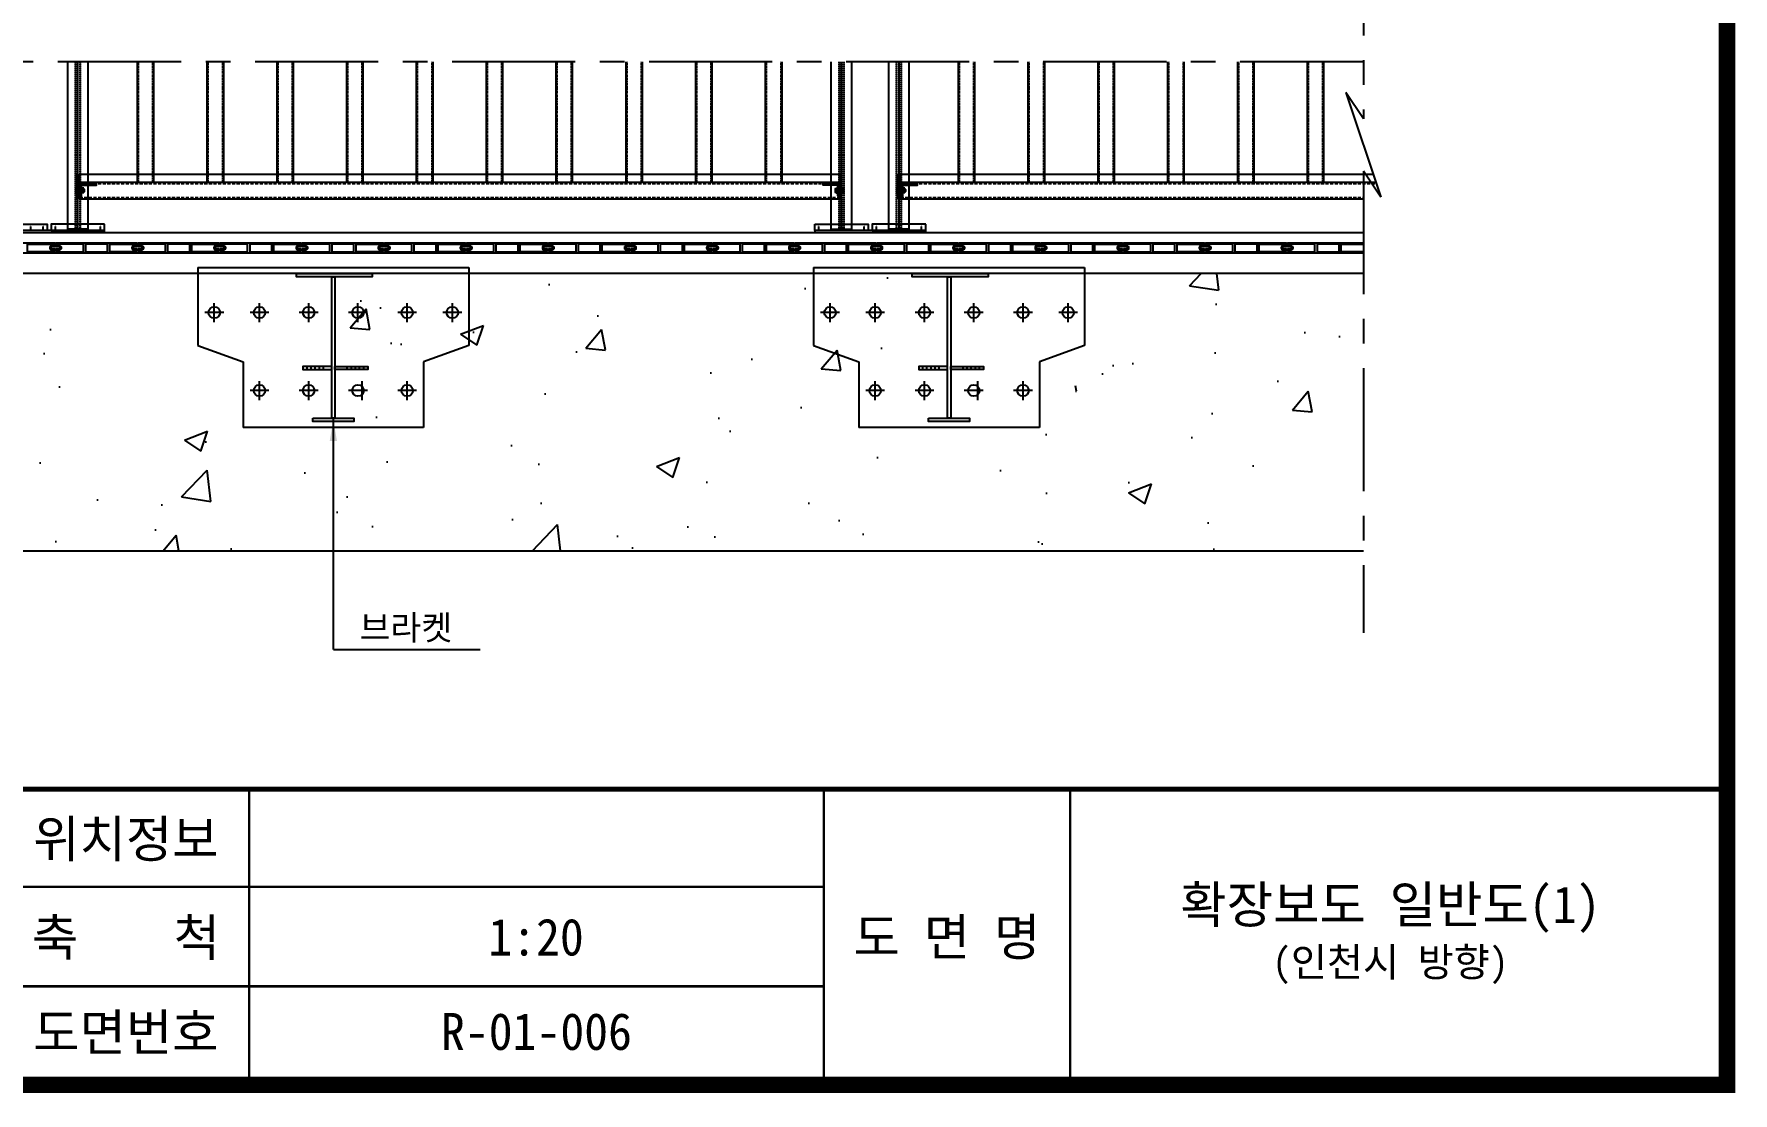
# Model space of a CAD drawing. Header units: millimetres. Extents: x 173610 to 224070, y -281283 to -269403.
# Drawn here: x 185906 to 190044, y -280903 to -278323 of the extents above; entities that cross this region are included whole.
import ezdxf
from ezdxf.enums import TextEntityAlignment as Align

# ---------------------------------------------------------------- set-up
doc = ezdxf.new("R2010")
doc.units = ezdxf.units.MM
for name, pattern in [('CENTER', [50.8, 31.75, -6.35, 6.35, -6.35]), ('CENTERX2', [4, 2.5, -0.5, 0.5, -0.5]), ('D_CENTER', [1.85, 1.5, -0.15, 0.05, -0.15]), ('HIDDEN', [0.375, 0.25, -0.125])]:
    doc.linetypes.add(name, pattern=pattern)
for name, color, linetype in [('CEN', 1, 'D_CENTER'), ('CEN01', 1, 'CENTER'), ('CX-BORD', 3, 'Continuous'), ('CX-BORD-LIN1', 4, 'Continuous'), ('CX-BORD-LIN2', 3, 'Continuous'), ('CX-BORD-TEX1', 7, 'Continuous'), ('CX-BORD-TEX2', 6, 'Continuous'), ('CX-BORD-TEX3', 4, 'Continuous'), ('DIM01', 1, 'Continuous'), ('DIM1', 1, 'Continuous'), ('TEXT02', 6, 'Continuous'), ('THIN', 3, 'Continuous'), ('TITLE01', 7, 'Continuous'), ('나사산', 1, 'Continuous'), ('난간기초', 4, 'Continuous'), ('난간발판', 4, 'Continuous'), ('은선', 2, 'HIDDEN'), ('중심선', 1, 'CENTER'), ('합성목재', 52, 'Continuous')]:
    doc.layers.add(name, color=color, linetype=linetype)
doc.styles.add('MLTMHTXT', font='Dotum_1.TTF')
doc.styles.add('TB_BTXT', font='H2GTRE_1.TTF')
doc.styles.add('TB_TEXT', font='')
doc.styles.add('돋움', font='Dotum_1.TTF')
doc.styles.get('TB_TEXT').set_extended_font_data('DotumChe')

# ---------------------------------------------------------------- blocks, each defined once
blk = doc.blocks.new('CXBLKA1')
at = {"layer": 'CX-BORD-LIN1', "const_width": 2}
blk.add_lwpolyline([(821, 20), (25, 20), (25, 574), (821, 574)], close=True, dxfattribs=at)
at = {"layer": 'CX-BORD-LIN1', "const_width": 0.6}
blk.add_lwpolyline([(821, 56), (25, 56)], dxfattribs=at)
at = {"layer": 'CX-BORD-LIN2', "const_width": 0.3}
for points in [[(641, 20), (641, 56)], [(711, 20), (711, 56)], [(741, 20), (741, 56)], [(711, 44.11), (611, 44.11)], [(711, 32), (611, 32)]]:
    blk.add_lwpolyline(points, dxfattribs=at)
at = {"layer": 'CX-BORD-TEX1', "style": 'TB_BTXT'}
blk.add_attdef('UD_TITLE', text='', height=10, dxfattribs=at).set_placement((423, 553), align=Align.MIDDLE_CENTER)
at = {"layer": 'CX-BORD-TEX1', "style": 'MLTMHTXT', "width": 0.8, "flags": 4}
blk.add_attdef('EI_NAME', (69.69, 43.65), '', height=6, dxfattribs=at)
at = {"layer": 'CX-BORD-TEX1', "style": 'TB_BTXT', "flags": 4}
blk.add_attdef('CI_NAME', text='', height=5, dxfattribs=at).set_placement((85, 28), align=Align.MIDDLE_CENTER)
at = {"layer": 'CX-BORD-TEX2', "style": 'TB_BTXT'}
blk.add_attdef('PI_CNAME', text='', height=5, dxfattribs=at).set_placement((40, 552), align=Align.BOTTOM_LEFT)
blk.add_attdef('UD_SUBTITLE', text='', height=7, dxfattribs=at).set_placement((423, 538), align=Align.MIDDLE_CENTER)
at = {"layer": 'CX-BORD-TEX3', "style": 'TB_TEXT'}
for s, p in [('위치정보', (626, 50)), ('축    척', (626, 38)), ('도면번호', (626, 26.5))]:
    blk.add_text(s, height=4.5, dxfattribs=at).set_placement(p, align=Align.MIDDLE)
blk.add_text('도 면 명', height=4.5, dxfattribs=at).set_placement((726, 38), align=Align.MIDDLE_CENTER)
at = {"layer": 'CX-BORD-TEX3', "style": 'TB_BTXT'}
blk.add_attdef('UD_CDNAME', text='', height=4, dxfattribs=at).set_placement((42, 544), align=Align.BOTTOM_LEFT)
at = {"layer": 'CX-BORD-TEX3', "style": 'TB_TEXT'}
for tag, height, p in [('DC_RDATE4', 3.5, (353, 52.5)), ('DC_RAPP4', 3.5, (510, 52.5)), ('DC_RCHK4', 3.5, (550, 52.5)), ('DC_RDGN4', 3.5, (590, 52.5)), ('PI_TITLE', 4.5, (243, 50)), ('DC_RNUM4', 3, (320, 52)), ('UD_CDIST', 4.5, (676, 50)), ('DC_RNUM3', 3, (320, 45)), ('DC_RDATE3', 3.5, (353, 45.4)), ('DC_RAPP3', 3.5, (510, 45.4)), ('DC_RCHK3', 3.5, (550, 45.4)), ('DC_RDGN3', 3.5, (590, 45.4)), ('FI_NAME', 4.5, (781, 44.87)), ('PI_CDNAME', 4.5, (243, 38)), ('DC_RNUM2', 3, (320, 38)), ('DC_RDATE2', 3.5, (353, 38.5)), ('DC_RAPP2', 3.5, (510, 38.5)), ('DC_RCHK2', 3.5, (550, 38.5)), ('DC_RDGN2', 3.5, (590, 38.5)), ('DA_HSCALE', 4.5, (658.5, 38)), ('DA_VSCALE', 4.5, (693, 38)), ('DI_TITLE', 4.5, (781, 37.87)), ('DC_RDATE1', 3.5, (353, 31.5)), ('DC_RAPP1', 3.5, (510, 31.5)), ('DC_RCHK1', 3.5, (550, 31.5)), ('DC_RDGN1', 3.5, (590, 31.5)), ('DC_RNUM1', 3, (320, 31)), ('DI_SUBTITLE', 3.5, (781, 30.87)), ('PA_CCLASS', 4.5, (204, 26.5)), ('PI_STAGE', 4.5, (283, 26.5)), ('DI_DRWNO', 4.5, (676, 26.5))]:
    blk.add_attdef(tag, text='', height=height, dxfattribs=at).set_placement(p, align=Align.MIDDLE_CENTER)
for tag, p in [('DC_RDES4', (377, 52.5)), ('DC_RDES3', (377, 45.4)), ('DC_RDES2', (377, 38.5)), ('DC_RDES1', (377, 31.5))]:
    blk.add_attdef(tag, text='', height=3.5, dxfattribs=at).set_placement(p, align=Align.MIDDLE_LEFT)
at = {"layer": 'CX-BORD-TEX3', "style": 'TB_TEXT', "flags": 1}
for tag, p in [('PI_ID', (24, 16)), ('PI_CCODE', (31, 16)), ('PA_DSDATE', (47, 16)), ('PA_DEDATE', (64, 16)), ('PA_CSDATE', (81, 16)), ('PA_CEDATE', (98, 16)), ('PA_CFDATE', (114, 16)), ('EI_ENAME', (132, 16)), ('EI_DEPT', (146, 16)), ('EI_PERSON', (158, 16)), ('EI_EMAIL', (174, 16)), ('CI_CATEG', (189, 16)), ('CI_ROLE', (204, 16)), ('CI_ONAME', (216, 16)), ('CI_ADDR', (232, 16)), ('CI_TEL', (246, 16)), ('CI_FAX', (257, 16)), ('CI_HPADDR', (270, 16)), ('CI_CODE', (287, 16)), ('CI_DEPT', (300, 16)), ('CI_PERSON', (312, 16)), ('CI_EMAIL', (329, 16)), ('CI_PROLE', (342, 16)), ('DI_MANCODE', (357, 16)), ('DI_CATEG', (377, 16)), ('DI_LDATE', (392, 16)), ('DI_PCLASS', (407, 16)), ('DI_MMCLASS', (424, 16)), ('DI_MSCLASS', (443, 16)), ('DI_ECLASS', (462, 16)), ('DI_FNAME', (478, 16)), ('DC_ONAME', (493, 16)), ('DC_NNAME', (510, 16)), ('FI_CODE', (529, 16)), ('FI_CLASS', (545, 16)), ('FI_ICODE1', (563, 16)), ('FI_ICODE2', (581, 16)), ('------------', (597, 16))]:
    blk.add_attdef(tag, p, '', height=2, dxfattribs=at)
blk = doc.blocks.new('bd')
at = {"color": 25}
for points in [[(-596, -18), (-591.5, -22.5), (-404.5, -22.5), (-400, -18), (-400, -12.5), (-407, -12.5, -0.414214), (-409, -10.5), (-409, -9.5, -0.414214), (-407, -7.5), (-400, -7.5), (-400, 2.5), (-596, 2.5), (-596, -7.5), (-589, -7.5, -0.414214), (-587, -9.5), (-587, -10.5, -0.414214), (-589, -12.5), (-596, -12.5)], [(-396, -18), (-391.5, -22.5), (-204.5, -22.5), (-200, -18), (-200, -12.5), (-207, -12.5, -0.414214), (-209, -10.5), (-209, -9.5, -0.414214), (-207, -7.5), (-200, -7.5), (-200, 2.5), (-396, 2.5), (-396, -7.5), (-389, -7.5, -0.414214), (-387, -9.5), (-387, -10.5, -0.414214), (-389, -12.5), (-396, -12.5)], [(-196, -18), (-191.5, -22.5), (-4.5, -22.5), (0, -18), (0, -12.5), (-7, -12.5, -0.414214), (-9, -10.5), (-9, -9.5, -0.414214), (-7, -7.5), (0, -7.5), (0, 2.5), (-196, 2.5), (-196, -7.5), (-189, -7.5, -0.414214), (-187, -9.5), (-187, -10.5, -0.414214), (-189, -12.5), (-196, -12.5)], [(-590.3, -19.5), (-530, -19.5), (-530, -0.5), (-593, -0.5), (-593, -4.5), (-589, -4.5, -0.414214), (-584, -9.5), (-584, -10.5, -0.414214), (-589, -15.5), (-593, -15.5), (-593, -16.8)], [(-403, -16.8), (-405.7, -19.5), (-466, -19.5), (-466, -0.5), (-403, -0.5), (-403, -4.5), (-407, -4.5, 0.414214), (-412, -9.5), (-412, -10.5, 0.414214), (-407, -15.5), (-403, -15.5)], [(-390.3, -19.5), (-330, -19.5), (-330, -0.5), (-393, -0.5), (-393, -4.5), (-389, -4.5, -0.414214), (-384, -9.5), (-384, -10.5, -0.414214), (-389, -15.5), (-393, -15.5), (-393, -16.8)], [(-203, -16.8), (-205.7, -19.5), (-266, -19.5), (-266, -0.5), (-203, -0.5), (-203, -4.5), (-207, -4.5, 0.414214), (-212, -9.5), (-212, -10.5, 0.414214), (-207, -15.5), (-203, -15.5)], [(-190.3, -19.5), (-130, -19.5), (-130, -0.5), (-193, -0.5), (-193, -4.5), (-189, -4.5, -0.414214), (-184, -9.5), (-184, -10.5, -0.414214), (-189, -15.5), (-193, -15.5), (-193, -16.8)], [(-3, -16.8), (-5.7, -19.5), (-66, -19.5), (-66, -0.5), (-3, -0.5), (-3, -4.5), (-7, -4.5, 0.414214), (-12, -9.5), (-12, -10.5, 0.414214), (-7, -15.5), (-3, -15.5)]]:
    blk.add_lwpolyline(points, format="xyb", close=True, dxfattribs=at)
for points in [[(-525, -19.5), (-525, -0.5), (-471, -0.5), (-471, -19.5)], [(-325, -19.5), (-325, -0.5), (-271, -0.5), (-271, -19.5)], [(-125, -19.5), (-125, -0.5), (-71, -0.5), (-71, -19.5)]]:
    blk.add_lwpolyline(points, close=True, dxfattribs=at)
blk = doc.blocks.new('A$C29D42A7D')
at = {"color": 7, "linetype": 'HIDDEN', "ltscale": 0.3}
for p, q in [((10, 0), (10, 15)), ((40, 0), (40, 15)), ((90, 0), (90, 15)), ((120, 0), (120, 15))]:
    blk.add_line(p, q, dxfattribs=at)
at = {"color": 7}
blk.add_lwpolyline([(0, 15), (130, 15), (130, 0), (0, 0)], close=True, dxfattribs=at)
blk = doc.blocks.new('A$C464C795C')
for p, q in [((0, 0), (0, 8.5)), ((0, 8.5), (1.3, 8.5)), ((1.3, 5.1), (0, 3.8)), ((1.3, 4.7), (0, 3.4)), ((1.3, 8.5), (1.3, 0)), ((1.3, 0), (0, 0))]:
    blk.add_line(p, q)
at = {"layer": '은선'}
for p, q in [((1.3, 6.8), (0, 6.8)), ((1.3, 1.7), (0, 1.7))]:
    blk.add_line(p, q, dxfattribs=at)
blk = doc.blocks.new('A$C47B37F7C')
for p, q in [((0, 8.6), (0.4, 9.2)), ((0, 0.6), (0, 8.6)), ((0.4, 0), (0, 0.6)), ((3.6, 9.2), (0.4, 9.2)), ((3.6, 6.9), (0.4, 6.9)), ((3.6, 2.3), (0.4, 2.3)), ((4, 8.6), (3.6, 9.2)), ((3.6, 0), (4, 0.6)), ((4, 0.6), (4, 8.6)), ((3.6, 0), (0.4, 0))]:
    blk.add_line(p, q)
for centre, radius, start, end in [((2, 8.1), 2.04, 145.591, 214.409), ((8, 4.6), 8, 162.8014, 179.5998), ((8, 4.7), 8, 180.4002, 197.1986), ((2, 1.2), 2.04, 145.591, 214.409), ((2, 8.1), 2.04, 325.591, 34.409), ((-4, 4.6), 8, 0.4002, 17.1986), ((-4, 4.7), 8, 342.8014, 359.5998), ((2, 1.2), 2.04, 325.591, 34.409)]:
    blk.add_arc(centre, radius, start, end)
blk = doc.blocks.new('A$C48B11D0F')
for name, p in [('A$C464C795C', (0, 0.4)), ('A$C47B37F7C', (1.3, 0))]:
    blk.add_blockref(name, p)
blk = doc.blocks.new('A$C4495370E')
for p, q in [((0, 12), (0, 0)), ((0, 12), (0.4, 12)), ((0, 0), (0.4, 0)), ((3.4, 9), (0.4, 12)), ((0.4, 12), (0.4, 0)), ((3.4, 3), (0.4, 0)), ((3.4, 9), (19.9, 9)), ((3.4, 3), (3.4, 9)), ((19.9, 3), (3.4, 3)), ((4.5, 9), (4.5, 3)), ((19.9, 9), (19.9, 3))]:
    blk.add_line(p, q)
blk.add_lwpolyline([(0, 5.5), (0.5, 5.5, 1), (0.5, 6.5), (0, 6.5)], format="xyb")
blk.add_lwpolyline([(19.9, 9), (20.4, 8.5), (20.4, 3.5), (19.9, 3)])
at = {"layer": '나사산'}
for p, q in [((4.5, 8.5), (3.6, 9)), ((4.5, 3.5), (3.6, 3)), ((20.4, 8.5), (4.5, 8.5)), ((20.4, 3.5), (4.5, 3.5))]:
    blk.add_line(p, q, dxfattribs=at)
at = {"layer": '중심선', "linetype": 'CENTER', "ltscale": 0.1}
blk.add_line((0, 6), (20.4, 6), dxfattribs=at)
blk = doc.blocks.new('A$C090F4414')
at = {"color": 4, "xscale": -0.5, "yscale": 0.5, "zscale": 0.5}
blk.add_blockref('A$C4495370E', (10.2, 0), dxfattribs=at)
at = {"xscale": -0.6, "yscale": 0.6, "zscale": 0.6}
blk.add_blockref('A$C48B11D0F', (3.7, 0.2), dxfattribs=at)

msp = doc.modelspace()

# ---------------------------------------------------------------- hatches: boundary and pattern name
h = msp.add_hatch()
h.set_pattern_fill('AR-CONC', color=253, scale=80, style=0)
h.set_pattern_definition([(50, (280033.4, -350555.43), (573.8081, -50.2017), [60, -660]), (355, (280033.4, -350555.43), (-111.001, 601.7537), [48, -528]), (100.4514, (280081.24, -350559.6), (462.8075, 551.5516), [50.9922, -560.9137]), (46.1842, (280033.4, -350395.4), (853.793, -132.4152), [90, -990]), (96.6356, (280104.6, -350406.5), (747.73, 779.2943), [76.488, -841.3704]), (351.1842, (280033.4, -350395.4), (747.7296, 779.295), [72, -792]), (21, (280113.4, -350435.43), (477.5256, -322.0951), [60, -660]), (326, (280113.4, -350435.43), (194.6523, 580.12), [48, -528]), (71.4514, (280153.2, -350462.3), (672.178, 258.0244), [50.9922, -560.9137]), (37.5, (280033.42, -350555.43), (9.7279, 266.3151), [0, -521.6, 0, -536, 0, -530]), (7.5, (280033.42, -350555.43), (210.4556, 315.5294), [0, -305.6, 0, -509.6, 0, -202]), (327.5, (279855.02, -350555.43), (427.05795, -18.0439), [0, -200, 0, -624, 0, -828]), (317.5, (279775.02, -350555.43), (466.5489, 80.084), [0, -260, 0, -414.4, 0, -588])])
h.paths.add_polyline_path([(186242.8436, -279581.8729), (186242.8436, -279261.8729), (186042.8436, -279261.8729), (186042.8436, -278906.8729), (185822.8966, -278906.8729), (184442.8436, -278906.8729), (184442.8436, -279261.8729), (184042.8436, -279261.8729), (184042.8436, -278906.8729), (183661.6342, -278906.8729), (183661.6342, -279581.8729)])
h.paths.add_polyline_path([(183661.6342, -279581.8729), (183661.6342, -278906.8729), (182584.8687, -278906.8729), (182442.8436, -278906.8729), (182442.8436, -279261.8729), (182042.8436, -279261.8729), (182042.8436, -278906.8729), (181192.2057, -278906.8729), (181192.2057, -279581.8729)])
h.paths.add_polyline_path([(179360.493, -278906.8729), (179360.493, -279581.8729), (181192.2057, -279581.8729), (181192.2057, -278906.8729), (180442.8436, -278906.8729), (180442.8436, -279261.8729), (180042.8436, -279261.8729), (180042.8436, -278906.8729)])
h.paths.add_polyline_path([(189144.0949, -279581.8729), (189144.0949, -278906.8729), (188442.8436, -278906.8729), (188442.8436, -279261.8729), (188042.8436, -279261.8729), (188042.8436, -278906.8729), (186442.8436, -278906.8729), (186442.8436, -279261.8729), (186242.8436, -279261.8729), (186242.8436, -279581.8729)])

# ---------------------------------------------------------------- linework, layer by layer
for p, q in [((185987.8435, -278798.8729), (185987.8435, -278391.3147)), ((186037.8435, -278798.8729), (186037.8435, -278391.3147)), ((187847.8436, -278798.8729), (187847.8436, -278391.3147)), ((187897.8436, -278798.8729), (187897.8436, -278391.3147)), ((187987.8435, -278798.8729), (187987.8435, -278391.3147)), ((188037.8435, -278798.8729), (188037.8435, -278391.3147)), ((179712.8436, -278806.8729), (189144.0949, -278806.8729)), ((186037.8435, -278798.8729), (185987.8435, -278798.8729)), ((187847.8436, -278798.8729), (187897.8436, -278798.8729)), ((188037.8435, -278798.8729), (187987.8435, -278798.8729))]:
    msp.add_line(p, q)
at = {"linetype": 'HIDDEN'}
for p, q in [((186006.8435, -278798.8729), (186006.8435, -278391.3147)), ((186007.8435, -278798.8729), (186007.8435, -278391.3147)), ((186017.8435, -278798.8729), (186017.8435, -278391.3147)), ((186018.8435, -278798.8729), (186018.8435, -278391.3147)), ((187866.8436, -278798.8729), (187866.8436, -278391.3147)), ((187867.8436, -278798.8729), (187867.8436, -278391.3147)), ((187877.8436, -278798.8729), (187877.8436, -278391.3147)), ((187878.8436, -278798.8729), (187878.8436, -278391.3147)), ((188006.8435, -278798.8729), (188006.8435, -278391.3147)), ((188007.8435, -278798.8729), (188007.8435, -278391.3147)), ((188017.8435, -278798.8729), (188017.8435, -278391.3147)), ((188018.8435, -278798.8729), (188018.8435, -278391.3147))]:
    msp.add_line(p, q, dxfattribs=at)
at = {"color": 1}
for p, q in [((186012.8436, -278798.8729), (186012.8436, -278391.3147)), ((187872.8436, -278798.8729), (187872.8436, -278391.3147)), ((188012.8436, -278798.8729), (188012.8436, -278391.3147))]:
    msp.add_line(p, q, dxfattribs=at)
at = {"color": 5}
for p, q in [((186157.8436, -278684.3729), (186157.8436, -278391.3147)), ((186197.8436, -278684.3729), (186197.8436, -278391.3147)), ((186327.8436, -278684.3729), (186327.8436, -278391.3147)), ((186367.8436, -278684.3729), (186367.8436, -278391.3147)), ((186497.8436, -278684.3729), (186497.8436, -278391.3147)), ((186537.8436, -278684.3729), (186537.8436, -278391.3147)), ((186667.8436, -278684.3729), (186667.8436, -278391.3147)), ((186707.8436, -278684.3729), (186707.8436, -278391.3147)), ((186837.8436, -278684.3729), (186837.8436, -278391.3147)), ((186877.8436, -278684.3729), (186877.8436, -278391.3147)), ((187007.8436, -278684.3729), (187007.8436, -278391.3147)), ((187047.8436, -278684.3729), (187047.8436, -278391.3147)), ((187177.8436, -278684.3729), (187177.8436, -278391.3147)), ((187217.8436, -278684.3729), (187217.8436, -278391.3147)), ((187347.8436, -278684.3729), (187347.8436, -278391.3147)), ((187387.8436, -278684.3729), (187387.8436, -278391.3147)), ((187517.8436, -278684.3729), (187517.8436, -278391.3147)), ((187557.8436, -278684.3729), (187557.8436, -278391.3147)), ((187687.8436, -278684.3729), (187687.8436, -278391.3147)), ((187727.8436, -278684.3729), (187727.8436, -278391.3147)), ((188157.8436, -278684.3729), (188157.8436, -278391.3147)), ((188197.8436, -278684.3729), (188197.8436, -278391.3147)), ((188327.8436, -278684.3729), (188327.8436, -278391.3147)), ((188367.8436, -278684.3729), (188367.8436, -278391.3147)), ((188497.8436, -278684.3729), (188497.8436, -278391.3147)), ((188537.8436, -278684.3729), (188537.8436, -278391.3147)), ((188667.8436, -278684.3729), (188667.8436, -278391.3147)), ((188707.8436, -278684.3729), (188707.8436, -278391.3147)), ((188837.8436, -278684.3729), (188837.8436, -278391.3147)), ((188877.8436, -278684.3729), (188877.8436, -278391.3147)), ((189007.8436, -278684.3729), (189007.8436, -278391.3147)), ((189047.8436, -278684.3729), (189047.8436, -278391.3147)), ((186157.8436, -278684.3729), (186197.8436, -278684.3729)), ((186327.8436, -278684.3729), (186367.8436, -278684.3729)), ((186497.8436, -278684.3729), (186537.8436, -278684.3729)), ((186667.8436, -278684.3729), (186707.8436, -278684.3729)), ((186837.8436, -278684.3729), (186877.8436, -278684.3729)), ((187007.8436, -278684.3729), (187047.8436, -278684.3729)), ((187177.8436, -278684.3729), (187217.8436, -278684.3729)), ((187347.8436, -278684.3729), (187387.8436, -278684.3729)), ((187517.8436, -278684.3729), (187557.8436, -278684.3729)), ((187687.8436, -278684.3729), (187727.8436, -278684.3729)), ((188157.8436, -278684.3729), (188197.8436, -278684.3729)), ((188327.8436, -278684.3729), (188367.8436, -278684.3729)), ((188497.8436, -278684.3729), (188537.8436, -278684.3729)), ((188667.8436, -278684.3729), (188707.8436, -278684.3729)), ((188837.8436, -278684.3729), (188877.8436, -278684.3729)), ((189007.8436, -278684.3729), (189047.8436, -278684.3729))]:
    msp.add_line(p, q, dxfattribs=at)
at = {"color": 5, "linetype": 'HIDDEN', "ltscale": 10}
for p, q in [((186160.2436, -278684.3729), (186160.2436, -278391.3147)), ((186195.4436, -278684.3729), (186195.4436, -278391.3147)), ((186330.2436, -278684.3729), (186330.2436, -278391.3147)), ((186365.4436, -278684.3729), (186365.4436, -278391.3147)), ((186500.2436, -278684.3729), (186500.2436, -278391.3147)), ((186535.4436, -278684.3729), (186535.4436, -278391.3147)), ((186670.2436, -278684.3729), (186670.2436, -278391.3147)), ((186705.4436, -278684.3729), (186705.4436, -278391.3147)), ((186840.2436, -278684.3729), (186840.2436, -278391.3147)), ((186875.4436, -278684.3729), (186875.4436, -278391.3147)), ((187010.2436, -278684.3729), (187010.2436, -278391.3147)), ((187045.4436, -278684.3729), (187045.4436, -278391.3147)), ((187180.2436, -278684.3729), (187180.2436, -278391.3147)), ((187215.4436, -278684.3729), (187215.4436, -278391.3147)), ((187350.2436, -278684.3729), (187350.2436, -278391.3147)), ((187385.4436, -278684.3729), (187385.4436, -278391.3147)), ((187520.2436, -278684.3729), (187520.2436, -278391.3147)), ((187555.4436, -278684.3729), (187555.4436, -278391.3147)), ((187690.2436, -278684.3729), (187690.2436, -278391.3147)), ((187725.4436, -278684.3729), (187725.4436, -278391.3147)), ((188160.2436, -278684.3729), (188160.2436, -278391.3147)), ((188195.4436, -278684.3729), (188195.4436, -278391.3147)), ((188330.2436, -278684.3729), (188330.2436, -278391.3147)), ((188365.4436, -278684.3729), (188365.4436, -278391.3147)), ((188500.2436, -278684.3729), (188500.2436, -278391.3147)), ((188535.4436, -278684.3729), (188535.4436, -278391.3147)), ((188670.2436, -278684.3729), (188670.2436, -278391.3147)), ((188705.4436, -278684.3729), (188705.4436, -278391.3147)), ((188840.2436, -278684.3729), (188840.2436, -278391.3147)), ((188875.4436, -278684.3729), (188875.4436, -278391.3147)), ((189010.2436, -278684.3729), (189010.2436, -278391.3147)), ((189045.4436, -278684.3729), (189045.4436, -278391.3147))]:
    msp.add_line(p, q, dxfattribs=at)
at = {"color": 4}
for p, q in [((186008.8436, -278664.3729), (186008.8436, -278724.3729)), ((186016.8436, -278664.3729), (187867.8436, -278664.3729)), ((186016.8436, -278664.3729), (186016.8436, -278724.3729)), ((186016.8436, -278684.3729), (187867.8436, -278684.3729)), ((187867.8436, -278664.3729), (187867.8436, -278724.3729)), ((188008.8436, -278664.3729), (188008.8436, -278724.3729)), ((188016.8436, -278664.3729), (189167.75, -278664.3729)), ((188016.8436, -278664.3729), (188016.8436, -278724.3729)), ((188016.8436, -278684.3729), (189174.4166, -278684.3729)), ((186016.8436, -278724.3729), (187867.8436, -278724.3729)), ((188016.8436, -278724.3729), (189144.0949, -278724.3729))]:
    msp.add_line(p, q, dxfattribs=at)
at = {"color": 4, "linetype": 'HIDDEN', "ltscale": 30}
for p, q in [((186016.8436, -278687.3729), (187867.8436, -278687.3729)), ((188016.8436, -278687.3729), (189175.4166, -278687.3729)), ((186016.8436, -278721.3729), (187867.8436, -278721.3729)), ((188016.8436, -278721.3729), (189144.0949, -278721.3729))]:
    msp.add_line(p, q, dxfattribs=at)
at = {"color": 3}
msp.add_line((179360.493, -279581.8729), (189144.0949, -279581.8729), dxfattribs=at)
at = {"color": 94}
for points in [[(186017.8436, -278687.3729), (186017.8436, -278717.3729), (186021.8436, -278717.3729), (186021.8436, -278691.3729), (186057.8436, -278691.3729), (186057.8436, -278687.3729)], [(187867.8436, -278687.3729), (187867.8436, -278717.3729), (187863.8436, -278717.3729), (187863.8436, -278691.3729), (187827.8436, -278691.3729), (187827.8436, -278687.3729)], [(188017.8436, -278687.3729), (188017.8436, -278717.3729), (188021.8436, -278717.3729), (188021.8436, -278691.3729), (188057.8436, -278691.3729), (188057.8436, -278687.3729)]]:
    msp.add_lwpolyline(points, close=True, dxfattribs=at)
at = {"color": 1}
for points in [[(185807.8436, -278801.8729), (185807.8436, -278806.8729), (186077.8436, -278806.8729), (186077.8436, -278801.8729), (185807.8436, -278801.8729)], [(187807.8436, -278801.8729), (187807.8436, -278806.8729), (188077.8436, -278806.8729), (188077.8436, -278801.8729), (187807.8436, -278801.8729)]]:
    msp.add_lwpolyline(points, dxfattribs=at)
at = {"color": 25}
for points in [[(185847.8966, -278831.8729), (185956.1191, -278831.8729), (185956.1191, -278841.8729), (185949.1191, -278841.8729, 0.414213562), (185947.1191, -278843.8729), (185947.1191, -278844.8729, 0.414213562), (185949.1191, -278846.8729), (185956.1191, -278846.8729), (185956.1191, -278852.3729), (185951.6191, -278856.8729), (185839.5633, -278856.8729)], [(189144.0949, -278856.8729), (188964.6191, -278856.8729), (188960.1191, -278852.3729), (188960.1191, -278846.8729), (188967.1191, -278846.8729, 0.414213562), (188969.1191, -278844.8729), (188969.1191, -278843.8729, 0.414213562), (188967.1191, -278841.8729), (188960.1191, -278841.8729), (188960.1191, -278831.8729), (189144.0949, -278831.8729)]]:
    msp.add_lwpolyline(points, format="xyb", dxfattribs=at)
for points in [[(185950.3764, -278853.8729), (185890.1191, -278853.8729), (185890.1191, -278834.8729), (185953.1191, -278834.8729), (185953.1191, -278838.8729), (185949.1191, -278838.8729, 0.414213562), (185944.1191, -278843.8729), (185944.1191, -278844.8729, 0.414213562), (185949.1191, -278849.8729), (185953.1191, -278849.8729), (185953.1191, -278851.1303)], [(188963.1191, -278851.1303), (188965.8617, -278853.8729), (189026.1191, -278853.8729), (189026.1191, -278834.8729), (188963.1191, -278834.8729), (188963.1191, -278838.8729), (188967.1191, -278838.8729, -0.414213562), (188972.1191, -278843.8729), (188972.1191, -278844.8729, -0.414213562), (188967.1191, -278849.8729), (188963.1191, -278849.8729)]]:
    msp.add_lwpolyline(points, format="xyb", close=True, dxfattribs=at)
msp.add_lwpolyline([(189085.1191, -278853.8729), (189085.1191, -278834.8729), (189031.1191, -278834.8729), (189031.1191, -278853.8729)], close=True, dxfattribs=at)
msp.add_lwpolyline([(189144.0949, -278853.8729), (189090.1191, -278853.8729), (189090.1191, -278834.8729), (189144.0949, -278834.8729)], dxfattribs=at)
at = {"layer": 'CEN', "linetype": 'CENTER', "ltscale": 100}
for p, q in [((186344.8881, -279024.8235), (186344.8881, -278978.9223)), ((186454.8881, -279024.8235), (186454.8881, -278978.9223)), ((186574.8881, -279024.8235), (186574.8881, -278978.9223)), ((186694.8881, -279024.8235), (186694.8881, -278978.9223)), ((186814.8881, -279024.8235), (186814.8881, -278978.9223)), ((186924.8881, -279024.8235), (186924.8881, -278978.9223)), ((187844.8881, -279024.8235), (187844.8881, -278978.9223)), ((187954.8881, -279024.8235), (187954.8881, -278978.9223)), ((188074.8881, -279024.8235), (188074.8881, -278978.9223)), ((188194.8881, -279024.8235), (188194.8881, -278978.9223)), ((188314.8881, -279024.8235), (188314.8881, -278978.9223)), ((188424.8881, -279024.8235), (188424.8881, -278978.9223)), ((186367.8387, -279001.8729), (186321.9376, -279001.8729)), ((186477.8387, -279001.8729), (186431.9376, -279001.8729)), ((186597.8387, -279001.8729), (186551.9376, -279001.8729)), ((186717.8387, -279001.8729), (186671.9376, -279001.8729)), ((186837.8387, -279001.8729), (186791.9376, -279001.8729)), ((186947.8387, -279001.8729), (186901.9376, -279001.8729)), ((187867.8387, -279001.8729), (187821.9376, -279001.8729)), ((187977.8387, -279001.8729), (187931.9376, -279001.8729)), ((188097.8387, -279001.8729), (188051.9376, -279001.8729)), ((188217.8387, -279001.8729), (188171.9376, -279001.8729)), ((188337.8387, -279001.8729), (188291.9376, -279001.8729)), ((188447.8387, -279001.8729), (188401.9376, -279001.8729)), ((186477.8387, -279191.8729), (186431.9376, -279191.8729)), ((186454.8881, -279214.8235), (186454.8881, -279168.9223)), ((186597.8387, -279191.8729), (186551.9376, -279191.8729)), ((186574.8881, -279214.8235), (186574.8881, -279168.9223)), ((186717.8387, -279191.8729), (186671.9376, -279191.8729)), ((186704.8881, -279214.8235), (186704.8881, -279168.9223)), ((186837.8387, -279191.8729), (186791.9376, -279191.8729)), ((186814.8881, -279214.8235), (186814.8881, -279168.9223)), ((187977.8387, -279191.8729), (187931.9376, -279191.8729)), ((187954.8881, -279214.8235), (187954.8881, -279168.9223)), ((188097.8387, -279191.8729), (188051.9376, -279191.8729)), ((188074.8881, -279214.8235), (188074.8881, -279168.9223)), ((188217.8387, -279191.8729), (188171.9376, -279191.8729)), ((188204.8881, -279214.8235), (188204.8881, -279168.9223)), ((188337.8387, -279191.8729), (188291.9376, -279191.8729)), ((188314.8881, -279214.8235), (188314.8881, -279168.9223))]:
    msp.add_line(p, q, dxfattribs=at)
at = {"layer": 'CEN01', "linetype": 'CENTERX2', "ltscale": 120}
for points in [[(189144.0949, -276587.1943), (189144.0949, -278529.7068), (189101.6276, -278466.0058), (189186.5622, -278720.8098), (189144.0949, -278657.1088), (189144.0949, -279782.302)], [(189144.0949, -278391.3147), (185006.5445, -278391.3147)]]:
    msp.add_lwpolyline(points, dxfattribs=at)
at = {"layer": 'DIM01'}
for q in [(186634.8881, -279261.873), (186992.8748, -279822.7505)]:
    msp.add_line((186634.8881, -279822.7505), q, dxfattribs=at)
at = {"layer": 'DIM01', "extrusion": (0, 0, -1)}
msp.add_solid([(-186643.6381, -279314.373), (-186634.8881, -279261.873), (-186626.1381, -279314.373)], dxfattribs=at)
at = {"layer": 'DIM1', "color": 1}
for p, q in [((186570.8881, -279140.8729), (186570.8881, -279132.8729)), ((186580.8881, -279140.8729), (186580.8881, -279132.8729)), ((186590.8881, -279140.8729), (186590.8881, -279132.8729)), ((186600.8881, -279140.8729), (186600.8881, -279132.8729)), ((186678.8881, -279140.8729), (186678.8881, -279132.8729)), ((186688.8881, -279140.8729), (186688.8881, -279132.8729)), ((186698.8881, -279140.8729), (186698.8881, -279132.8729)), ((186708.8881, -279140.8729), (186708.8881, -279132.8729)), ((188070.8881, -279140.8729), (188070.8881, -279132.8729)), ((188080.8881, -279140.8729), (188080.8881, -279132.8729)), ((188090.8881, -279140.8729), (188090.8881, -279132.8729)), ((188100.8881, -279140.8729), (188100.8881, -279132.8729)), ((188178.8881, -279140.8729), (188178.8881, -279132.8729)), ((188188.8881, -279140.8729), (188188.8881, -279132.8729)), ((188198.8881, -279140.8729), (188198.8881, -279132.8729)), ((188208.8881, -279140.8729), (188208.8881, -279132.8729))]:
    msp.add_line(p, q, dxfattribs=at)
at = {"layer": 'THIN'}
for p, q in [((186610.8881, -279140.8729), (186610.8881, -279132.8729)), ((186668.8881, -279140.8729), (186668.8881, -279132.8729)), ((188110.8881, -279140.8729), (188110.8881, -279132.8729)), ((188168.8881, -279140.8729), (188168.8881, -279132.8729))]:
    msp.add_line(p, q, dxfattribs=at)
for points in [[(186630.8881, -279132.8729), (186560.8881, -279132.8729), (186560.8881, -279140.8729), (186630.8881, -279140.8729)], [(186638.8881, -279132.8729), (186718.8881, -279132.8729), (186718.8881, -279140.8729), (186638.8881, -279140.8729)], [(188130.8881, -279132.8729), (188060.8881, -279132.8729), (188060.8881, -279140.8729), (188130.8881, -279140.8729)], [(188138.8881, -279132.8729), (188218.8881, -279132.8729), (188218.8881, -279140.8729), (188138.8881, -279140.8729)]]:
    msp.add_lwpolyline(points, close=True, dxfattribs=at)
at = {"layer": 'TITLE01', "color": 0}
for centre in [(186344.8881, -279001.8729), (186454.8881, -279001.8729), (186574.8881, -279001.8729), (186694.8881, -279001.8729), (186814.8881, -279001.8729), (186924.8881, -279001.8729), (187844.8881, -279001.8729), (187954.8881, -279001.8729), (188074.8881, -279001.8729), (188194.8881, -279001.8729), (188314.8881, -279001.8729), (188424.8881, -279001.8729), (186454.8881, -279191.8729), (186574.8881, -279191.8729), (186694.8881, -279191.8729), (186814.8881, -279191.8729), (187954.8881, -279191.8729), (188074.8881, -279191.8729), (188194.8881, -279191.8729), (188314.8881, -279191.8729)]:
    msp.add_circle(centre, 14, dxfattribs=at)
at = {"layer": '난간기초'}
for p, q in [((179360.493, -278806.8729), (189144.0949, -278806.8729)), ((186304.8881, -278891.8729), (186964.8881, -278891.8729)), ((187804.8881, -278891.8729), (188464.8881, -278891.8729)), ((186854.8881, -279281.8729), (186414.8881, -279281.8729)), ((188354.8881, -279281.8729), (187914.8881, -279281.8729))]:
    msp.add_line(p, q, dxfattribs=at)
for points in [[(186544.8881, -278906.8729), (186729.8881, -278906.8729), (186729.8881, -278914.8729), (186544.8881, -278914.8729)], [(188044.8881, -278906.8729), (188229.8881, -278906.8729), (188229.8881, -278914.8729), (188044.8881, -278914.8729)], [(186630.8881, -278914.8729), (186638.8881, -278914.8729), (186638.8881, -279258.8729), (186630.8881, -279258.8729)], [(188130.8881, -278914.8729), (188138.8881, -278914.8729), (188138.8881, -279258.8729), (188130.8881, -279258.8729)], [(186584.8881, -279258.8729), (186684.8881, -279258.8729), (186684.8881, -279266.8729), (186584.8881, -279266.8729)], [(188084.8881, -279258.8729), (188184.8881, -279258.8729), (188184.8881, -279266.8729), (188084.8881, -279266.8729)]]:
    msp.add_lwpolyline(points, close=True, dxfattribs=at)
at = {"layer": '난간발판'}
for p, q in [((186304.8881, -278891.8729), (186304.8881, -279081.8729)), ((186964.8881, -278891.8729), (186964.8881, -279081.8729)), ((187804.8881, -278891.8729), (187804.8881, -279081.8729)), ((188464.8881, -278891.8729), (188464.8881, -279081.8729)), ((186304.8881, -279081.8729), (186414.8881, -279121.8729)), ((186964.8881, -279081.8729), (186854.8881, -279121.8729)), ((187804.8881, -279081.8729), (187914.8881, -279121.8729)), ((188464.8881, -279081.8729), (188354.8881, -279121.8729)), ((186414.8881, -279121.8729), (186414.8881, -279281.8729)), ((186854.8881, -279121.8729), (186854.8881, -279281.8729)), ((187914.8881, -279121.8729), (187914.8881, -279281.8729)), ((188354.8881, -279121.8729), (188354.8881, -279281.8729))]:
    msp.add_line(p, q, dxfattribs=at)
at = {"layer": '합성목재', "color": 0}
for p, q in [((189144.0949, -278856.8729), (185839.5633, -278856.8729)), ((189144.0949, -278906.8729), (185822.8966, -278906.8729))]:
    msp.add_line(p, q, dxfattribs=at)

# ---------------------------------------------------------------- block references
at = {"color": 3, "yscale": 2, "zscale": 2}
for p, xscale in [((186028.243, -278710.3727), -2), ((187857.4441, -278710.3727), 2), ((188028.243, -278710.3727), -2)]:
    msp.add_blockref('A$C090F4414', p, dxfattribs=dict(at, xscale=xscale))
at = {"color": 3}
for p in [(185807.8436, -278801.8729), (187807.8436, -278801.8729)]:
    msp.add_blockref('A$C29D42A7D', p, dxfattribs=at)
at = {"color": 3, "xscale": -1}
for p in [(186077.8436, -278801.8729), (188077.8436, -278801.8729)]:
    msp.add_blockref('A$C29D42A7D', p, dxfattribs=at)
at = {"layer": 'CX-BORD'}
ref = msp.add_blockref('CXBLKA1', (173609.6593, -281283.0251), dxfattribs=dict(at, xscale=20, yscale=20, zscale=20))
ref.add_attrib('DI_TITLE', '확장보도 일반도(1)', dxfattribs={"layer": 'CX-BORD-TEX3', "height": 90, "style": 'TB_TEXT'}).set_placement((189209.6593, -280444.0251), align=Align.MIDDLE_CENTER)
ref.add_attrib('DI_SUBTITLE', '(인천시 방향)', dxfattribs={"layer": 'CX-BORD-TEX3', "height": 70, "style": 'TB_TEXT'}).set_placement((189209.6593, -280584.0251), align=Align.MIDDLE_CENTER)
ref.add_attrib('DA_HSCALE', '            1:20', dxfattribs={"layer": 'CX-BORD-TEX3', "height": 90, "style": 'TB_TEXT'}).set_placement((186779.6593, -280523.0251), align=Align.MIDDLE_CENTER)
ref.add_attrib('DI_DRWNO', 'R-01-006', dxfattribs={"layer": 'CX-BORD-TEX3', "height": 90, "style": 'TB_TEXT'}).set_placement((187129.6593, -280753.0251), align=Align.MIDDLE_CENTER)
at = {"layer": '합성목재', "xscale": -1}
for p in [(185960.1191, -278834.3729), (186560.1191, -278834.3729), (187160.1191, -278834.3729), (187760.1191, -278834.3729), (188360.1191, -278834.3729)]:
    msp.add_blockref('bd', p, dxfattribs=at)

# ---------------------------------------------------------------- texts
at = {"layer": 'TEXT02', "color": 7, "style": '돋움'}
msp.add_text('브라켓', height=60, dxfattribs=at).set_placement((186698.7168, -279799.2701))

doc.saveas('drawing.dxf')
